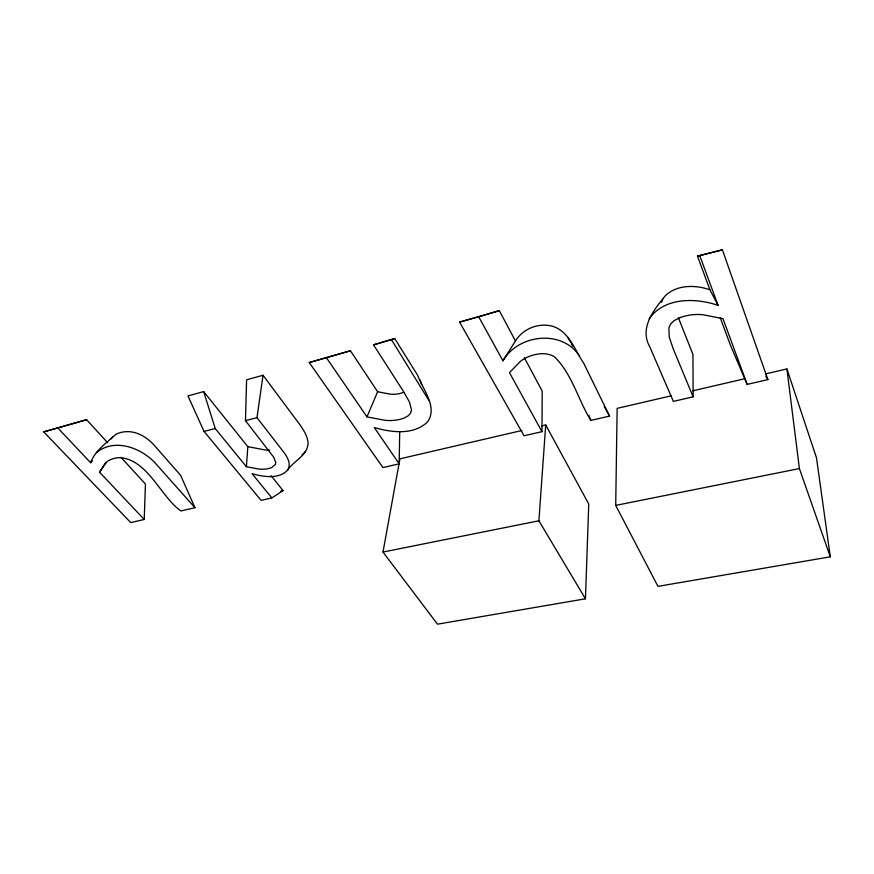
<?xml version="1.0" encoding="UTF-8"?>
<svg xmlns="http://www.w3.org/2000/svg" width="874" height="874" viewBox="0 0 874 874"><rect width="100%" height="100%" fill="white"/><g stroke="black" fill="none" stroke-linecap="round" stroke-linejoin="round"><path stroke-width="1.31" d="M459.571 322.091L478.733 316.825L502.932 360.787L515.452 340.958L499.316 310.663L459.571 322.091L524.061 435.787L541.967 431.669L542.219 391.191L524.345 357.652M765.69 373.864L786.917 368.937L816.491 457.834L830.3 556.814L657.958 586.367L615.711 505.401L617.142 408.377L671.527 395.747M403.646 392.273A22.811 16.18 11.7 0 1 389.684 394.054L377.623 391.738L350.43 350.769L309.254 362.546L382.943 467.568L399.178 463.821L399.702 431.843M271.869 497.918L261.118 500.387L204.046 431.417L187.965 395.922L203.675 391.596L215.212 428.522L246.402 466.727L258.431 468.988A22.833 14.563 15.6 0 0 271.825 467.481L275.408 464.422L275.747 462.39L273.66 457.168L245.474 420.645L246.599 379.786L263.03 375.263L300.153 425.092C303.89 430.401 307.419 436.148 308.052 442.747C308.172 455.332 293.533 460.838 287.568 470.212C278.402 479.586 263.467 476.734 252.127 473.741L271.869 497.918L283.045 490.609L271.126 475.74M107.71 442.79L86.592 419.717L43.7 431.854L130.739 522.597L144.221 519.473L145.445 484.043L121.027 457.353M521.854 430.511L399.921 458.839L382.987 552.051L437.481 624.167L585.449 598.799L588.748 504.003L545.715 424.972L541.738 425.889M246.402 466.727L247.823 446.669L203.675 391.596M585.449 598.799L538.897 520.795L545.715 424.972M287.568 470.212C291.643 464.116 287.295 456.84 283.471 451.814L256.989 417.652L263.03 375.263M649.12 318.912C664.131 297.226 695.475 297.619 718.078 305.365L709.917 289.764C695.453 284.804 677.383 284.487 665.551 295.488C653.949 309.68 639.123 327.794 649.753 346.77L673.362 401.395L693.137 396.84L692.94 354.418L678.399 317.743M661.498 302.426L662.765 299.247M399.178 463.821L374.291 427.528C391.497 432.51 413.588 435.46 427.659 421.803C437.929 406.672 422.743 389.411 417.597 375.219L394.731 338.566L373.526 344.848L403.591 391.607L409.393 401.876L411.523 409.906L410.627 413.041L408.442 415.631L404.706 417.772A33.278 23.194 11.7 0 1 384.473 420.219L366.982 416.876L377.623 391.738M43.7 431.854L57.782 427.954L90.623 462.728C95.069 450.427 106.792 442.79 115.991 434.214C120.022 432.259 124.501 431.472 128.97 431.647C139.064 432.324 148.034 438.191 154.556 445.653L180.678 475.401L194.957 507.707L180.94 510.962C160.827 497.12 147.214 458.238 118.733 457.637A30.612 18.136 18.6 0 0 104.913 463.624L99.56 472.189L144.221 519.473M99.56 472.189L106.366 462.401M111.173 438.803L112.768 436.661M515.452 340.958C522.728 329.105 537.488 322.965 551.035 325.86C568.745 330.11 574.513 349.851 583.745 363.267L609.571 416.09L590.846 420.405C578.042 399.779 572.219 374.105 554.498 356.821C550.139 354.09 544.95 353.304 539.892 353.806A34.567 24.909 3.6 0 0 520.074 361.683L509.487 372.685L541.967 431.669M502.932 360.787C518.304 334.239 561.971 329.127 579.517 356.013M90.623 462.728L92.425 460.838M302.098 454.851L305.496 451.497M96.479 452.524C115.488 437.186 143.467 448.559 157.429 465.558L194.957 507.707M373.526 344.848L394.731 338.566M478.733 316.825L499.316 310.663M309.254 362.546L350.43 350.769M57.782 427.954L86.592 419.717M709.917 289.764L697.485 256.148L722.405 249.833L767.896 379.622L747.172 384.396L730.456 345.263L720.263 317.732M697.485 256.148L722.405 249.833M204.046 431.417L215.212 428.522M245.474 420.645L256.989 417.652M692.743 390.82L744.473 378.803M280.554 491.177L283.045 490.609M382.987 552.051L538.897 520.795M615.711 505.401L799.393 468.573L830.3 556.814M247.823 446.669L264.647 449.848A32.141 21.009 16 0 0 269.651 450.176M326.472 357.805L366.982 416.876M391.574 339.888L428.883 400.412M765.788 376.181L767.896 379.622M567.881 337.517L570.809 342.542M604.284 406.716L609.571 416.09M571.399 343.744L572.579 346.148M693.137 396.84L673.155 348.693L669.255 337.102L668.861 327.717L670.686 323.959L673.898 320.791L678.814 318.136A37.025 26.941 -4.9 0 1 703.351 314.804L722.984 318.671L747.172 384.396M588.89 415.401L590.846 420.405M699.91 256.016L718.078 305.365M420.186 380.07L421.65 384.473M786.917 368.937L799.393 468.573"/></g></svg>
